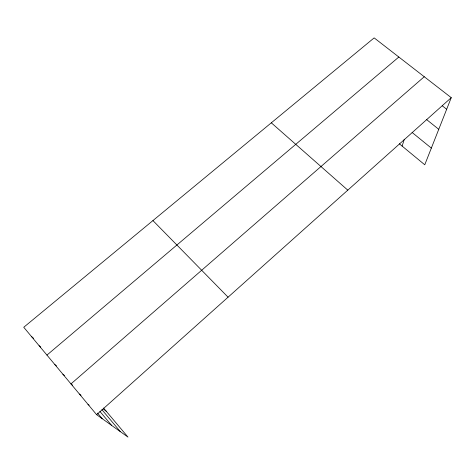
<?xml version="1.0" encoding="UTF-8"?>
<svg xmlns="http://www.w3.org/2000/svg" width="475" height="475" viewBox="0 0 475 475"><rect width="100%" height="100%" fill="white"/><g stroke="black" fill="none" stroke-linecap="round" stroke-linejoin="round"><path stroke-width="0.71" d="M402.129 146.092L404.32 139.222M103.532 408.025L127.995 437.113L96.633 414.693L23.75 327.269L374.157 37.887L451.25 97.666L424.757 164.789L399.362 143.806M96.633 414.693L451.25 97.666M424.252 76.736L70.971 383.907L72.669 385.225M46.948 355.092L398.84 57.024M87.976 404.302L89.128 405.157M79.42 394.042L81.059 395.283M103.508 409.147L106.281 411.297M442.255 105.8L446.672 109.262M62.866 374.193L64.475 375.464M426.497 119.504L438.763 129.307M54.863 364.586L56.519 365.928M412.11 132.466L431.342 148.111M39.122 345.711L40.749 347.065M31.392 336.437L33.618 338.319M271.314 122.823L347.795 190.154M152.932 220.584L228.077 297.184M101.888 409.64L120.371 431.662M99.887 411.38L111.649 425.422M97.5 413.054L102.184 418.659"/></g></svg>
